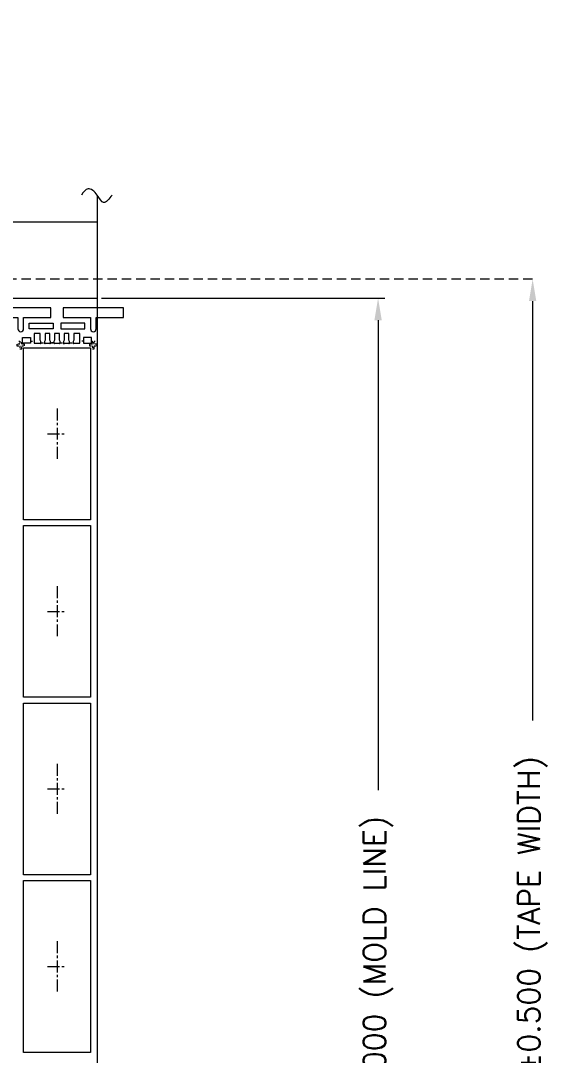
# Model space of a CAD drawing. Header units: millimetres. Extents: x -229 to -105, y -151 to 3.
# Drawn here: x -132.3 to -104.8, y -52.1 to 2.1 of the extents above; entities that cross this region are included whole.
import ezdxf

# ---------------------------------------------------------------- set-up
doc = ezdxf.new("R2010")
doc.units = ezdxf.units.MM
for name, pattern in [('CENTER', [2, 1.25, -0.25, 0.25, -0.25]), ('DASHED', [0.75, 0.5, -0.25]), ('HIDDEN', [0.375, 0.25, -0.125])]:
    doc.linetypes.add(name, pattern=pattern)
for name, color, linetype in [('1', 7, 'Continuous'), ('1D', 4, 'Continuous'), ('PKG', 2, 'Continuous'), ('中心线', 1, 'CENTER'), ('标注', 6, 'Continuous')]:
    doc.layers.add(name, color=color, linetype=linetype)
doc.layers.add('DIM', color=4, linetype='Continuous', lineweight=18)
doc.styles.add('SIMPLEX', font='SIMPLEX')

msp = doc.modelspace()

# ---------------------------------------------------------------- linework, layer by layer
at = {"lineweight": 9, "elevation": -0.0526}
for points in [[(-132.164, -14.0123), (-132.164, -13.4123), (-130.739, -13.4123), (-130.739, -12.9123), (-133.889, -12.9123), (-133.889, -13.4123), (-132.464, -13.4123), (-132.464, -14.0123, 1)], [(-128.364, -14.0123), (-128.364, -13.4123), (-126.939, -13.4123), (-126.939, -12.9123), (-130.089, -12.9123), (-130.089, -13.4123), (-128.664, -13.4123), (-128.664, -14.0123, 1)]]:
    msp.add_lwpolyline(points, format="xyb", close=True, dxfattribs=at)
for points in [[(-130.614, -14.0123), (-131.864, -14.0123), (-131.864, -13.7123), (-130.614, -13.7123)], [(-130.214, -14.0123), (-128.964, -14.0123), (-128.964, -13.7123), (-130.214, -13.7123)]]:
    msp.add_lwpolyline(points, close=True, dxfattribs=at)
at = {"layer": '1', "lineweight": 9}
for p, q in [((-203.814, -8.4123, -0.0526), (-128.314, -8.4123, -0.0526)), ((-132.219, -14.4623, -0.0526), (-131.804, -14.4623, -0.0526)), ((-132.219, -14.7673, -0.0526), (-132.219, -14.4623, -0.0526)), ((-131.804, -14.4623, -0.0526), (-131.804, -14.7673, -0.0526)), ((-128.609, -14.4623, -0.0526), (-129.024, -14.4623, -0.0526)), ((-129.024, -14.4623, -0.0526), (-129.024, -14.7673, -0.0526)), ((-128.609, -14.7673, -0.0526), (-128.609, -14.4623, -0.0526)), ((-131.804, -14.7673, -0.0526), (-132.219, -14.7673, -0.0526)), ((-129.024, -14.7673, -0.0526), (-128.609, -14.7673, -0.0526))]:
    msp.add_line(p, q, dxfattribs=at)
at = {"layer": '1', "color": 0, "lineweight": 9}
for p, q in [((-131.289, -14.2623, -0.0526), (-131.604, -14.2623, -0.0526)), ((-131.604, -14.2623, -0.0526), (-131.604, -14.7673, -0.0526)), ((-131.289, -14.6123, -0.0526), (-131.289, -14.2623, -0.0526)), ((-131.254, -14.6694, -0.0526), (-131.289, -14.6123, -0.0526)), ((-131.039, -14.6123, -0.0526), (-131.074, -14.6694, -0.0526)), ((-130.789, -14.2623, -0.0526), (-131.039, -14.2623, -0.0526)), ((-131.039, -14.2623, -0.0526), (-131.039, -14.6123, -0.0526)), ((-130.789, -14.6123, -0.0526), (-130.789, -14.2623, -0.0526)), ((-130.754, -14.6694, -0.0526), (-130.789, -14.6123, -0.0526)), ((-130.539, -14.6123, -0.0526), (-130.574, -14.6694, -0.0526)), ((-130.289, -14.2623, -0.0526), (-130.539, -14.2623, -0.0526)), ((-130.539, -14.2623, -0.0526), (-130.539, -14.6123, -0.0526)), ((-130.289, -14.6123, -0.0526), (-130.289, -14.2623, -0.0526)), ((-130.254, -14.6694, -0.0526), (-130.289, -14.6123, -0.0526)), ((-130.039, -14.6123, -0.0526), (-130.074, -14.6694, -0.0526)), ((-129.789, -14.2623, -0.0526), (-130.039, -14.2623, -0.0526)), ((-130.039, -14.2623, -0.0526), (-130.039, -14.6123, -0.0526)), ((-129.789, -14.6123, -0.0526), (-129.789, -14.2623, -0.0526)), ((-129.754, -14.6694, -0.0526), (-129.789, -14.6123, -0.0526)), ((-129.539, -14.6123, -0.0526), (-129.574, -14.6694, -0.0526)), ((-129.539, -14.2623, -0.0526), (-129.539, -14.6123, -0.0526)), ((-129.224, -14.2623, -0.0526), (-129.539, -14.2623, -0.0526)), ((-129.224, -14.7673, -0.0526), (-129.224, -14.2623, -0.0526)), ((-131.604, -14.7673, -0.0526), (-131.304, -14.7673, -0.0526)), ((-131.254, -14.7673, -0.0526), (-131.254, -14.6694, -0.0526)), ((-131.074, -14.6694, -0.0526), (-131.074, -14.7673, -0.0526)), ((-131.024, -14.7673, -0.0526), (-130.804, -14.7673, -0.0526)), ((-130.754, -14.7673, -0.0526), (-130.754, -14.6694, -0.0526)), ((-130.574, -14.6694, -0.0526), (-130.574, -14.7673, -0.0526)), ((-130.524, -14.7673, -0.0526), (-130.304, -14.7673, -0.0526)), ((-130.254, -14.7673, -0.0526), (-130.254, -14.6694, -0.0526)), ((-130.074, -14.6694, -0.0526), (-130.074, -14.7673, -0.0526)), ((-130.024, -14.7673, -0.0526), (-129.804, -14.7673, -0.0526)), ((-129.754, -14.7673, -0.0526), (-129.754, -14.6694, -0.0526)), ((-129.574, -14.6694, -0.0526), (-129.574, -14.7673, -0.0526)), ((-129.524, -14.7673, -0.0526), (-129.224, -14.7673, -0.0526))]:
    msp.add_line(p, q, dxfattribs=at)
for centre in [(-131.279, -14.7673, -0.0526), (-131.049, -14.7673, -0.0526), (-130.779, -14.7673, -0.0526), (-130.549, -14.7673, -0.0526), (-130.279, -14.7673, -0.0526), (-130.049, -14.7673, -0.0526), (-129.779, -14.7673, -0.0526), (-129.549, -14.7673, -0.0526)]:
    msp.add_arc(centre, 0.025, 180, 0, dxfattribs=at)
at = {"layer": '1D', "color": 6, "lineweight": 9}
msp.add_line((-128.314, -7.0051, -0.0526), (-128.314, -88.2532, -0.0526), dxfattribs=at)
at = {"layer": '1D', "color": 1, "lineweight": 9, "elevation": -0.0526}
msp.add_lwpolyline([(-128.314, -82.4123), (-200.314, -82.4123), (-200.314, -12.4123), (-128.314, -12.4123)], dxfattribs=at)
at = {"layer": '1D', "color": 4, "linetype": 'HIDDEN', "lineweight": 9, "ltscale": 0.2, "elevation": -0.0526}
for points in [[(-132.409, -14.6623), (-132.364, -14.6623), (-132.364, -14.8123), (-132.514, -14.8123), (-132.514, -14.9123), (-132.364, -14.9123), (-132.364, -15.0623), (-132.264, -15.0623), (-132.264, -14.9123), (-132.114, -14.9123), (-132.114, -14.8123), (-132.264, -14.8123), (-132.264, -14.6623), (-132.219, -14.6623)], [(-131.804, -14.6623), (-131.604, -14.6623)], [(-129.024, -14.6623), (-129.224, -14.6623)], [(-128.609, -14.6623), (-128.564, -14.6623), (-128.564, -14.8123), (-128.714, -14.8123), (-128.714, -14.9123), (-128.564, -14.9123), (-128.564, -15.0623), (-128.464, -15.0623), (-128.464, -14.9123), (-128.314, -14.9123), (-128.314, -14.8123), (-128.464, -14.8123), (-128.464, -14.6623), (-128.419, -14.6623)]]:
    msp.add_lwpolyline(points, dxfattribs=at)
at = {"layer": '1D', "color": 4, "linetype": 'HIDDEN', "lineweight": 9, "ltscale": 0.5, "elevation": -0.0526}
for points in [[(-131.254, -14.7423), (-131.074, -14.7423)], [(-130.254, -14.7423), (-130.074, -14.7423)], [(-129.754, -14.7423), (-129.574, -14.7423)]]:
    msp.add_lwpolyline(points, dxfattribs=at)
msp.add_lwpolyline([(-130.574, -14.7423), (-130.754, -14.7423)], close=True, dxfattribs=at)
at = {"layer": '1D', "lineweight": 9}
msp.add_open_spline([(-127.5354, -7.0051, -0.0526), (-127.6907, -7.2169, -0.0526), (-127.9826, -7.6149, -0.0526), (-128.2905, -6.9561, -0.0526), (-128.7852, -6.524, -0.0526), (-129.0286, -6.8554, -0.0526), (-129.1385, -7.0051, -0.0526)], degree=3, knots=[0, 0, 0, 0, 0.5949743, 1.1181563, 1.6941284, 2.1681598, 2.1681598, 2.1681598, 2.1681598], dxfattribs=at)
at = {"layer": 'DIM', "lineweight": 9}
for p, q in [((-128.0859, -12.4123, -0.0526), (-113.2696, -12.4123, -0.0526)), ((-113.6146, -13.5623, -0.0526), (-113.6146, -38.1845, -0.0526))]:
    msp.add_line(p, q, dxfattribs=at)
msp.add_solid([(-113.8063, -13.5623, -0.0526), (-113.423, -13.5623, -0.0526), (-113.6146, -12.4123, -0.0526)], dxfattribs=at)
at = {"layer": 'PKG', "linetype": 'Continuous', "lineweight": 9, "elevation": -0.0526}
for points in [[(-132.164, -24.0123), (-132.164, -15.0123), (-128.664, -15.0123), (-128.664, -24.0123)], [(-132.164, -33.3123), (-132.164, -24.3123), (-128.664, -24.3123), (-128.664, -33.3123)], [(-132.164, -42.6123), (-132.164, -33.6123), (-128.664, -33.6123), (-128.664, -42.6123)], [(-132.164, -51.9123), (-132.164, -42.9123), (-128.664, -42.9123), (-128.664, -51.9123)]]:
    msp.add_lwpolyline(points, close=True, dxfattribs=at)
at = {"layer": '中心线', "lineweight": 9, "ltscale": 0.5}
for p, q in [((-130.414, -18.1923, -0.0526), (-130.414, -20.8323, -0.0526)), ((-130.909, -19.5123, -0.0526), (-129.919, -19.5123, -0.0526)), ((-130.414, -27.4923, -0.0526), (-130.414, -30.1323, -0.0526)), ((-130.909, -28.8123, -0.0526), (-129.919, -28.8123, -0.0526)), ((-130.414, -36.7923, -0.0526), (-130.414, -39.4323, -0.0526)), ((-130.909, -38.1123, -0.0526), (-129.919, -38.1123, -0.0526)), ((-130.414, -46.0923, -0.0526), (-130.414, -48.7323, -0.0526)), ((-130.909, -47.4123, -0.0526), (-129.919, -47.4123, -0.0526))]:
    msp.add_line(p, q, dxfattribs=at)
at = {"layer": '标注', "linetype": 'DASHED', "lineweight": 5}
msp.add_line((-105.5273, -11.4123, -0.0526), (-204.814, -11.4123, -0.0526), dxfattribs=at)
at = {"layer": '标注', "lineweight": 5}
msp.add_line((-105.5273, -12.5623, -0.0526), (-105.5273, -34.5269, -0.0526), dxfattribs=at)
msp.add_solid([(-105.719, -12.5623, -0.0526), (-105.3357, -12.5623, -0.0526), (-105.5273, -11.4123, -0.0526)], dxfattribs=at)

# ---------------------------------------------------------------- texts
at = {"layer": 'DIM', "lineweight": 9, "insert": (-113.6146, -47.4123, -0.0526), "char_height": 1.15, "attachment_point": 5, "rotation": 90, "style": 'SIMPLEX'}
msp.add_mtext('70.000 (MOLD LINE)', dxfattribs=at)
at = {"layer": '标注', "lineweight": 5, "insert": (-105.5273, -47.4123, -0.0526), "char_height": 1.15, "attachment_point": 5, "rotation": 90, "style": 'SIMPLEX'}
msp.add_mtext('\\A1;72.000±0.500 (TAPE WIDTH)', dxfattribs=at)

doc.saveas('drawing.dxf')
